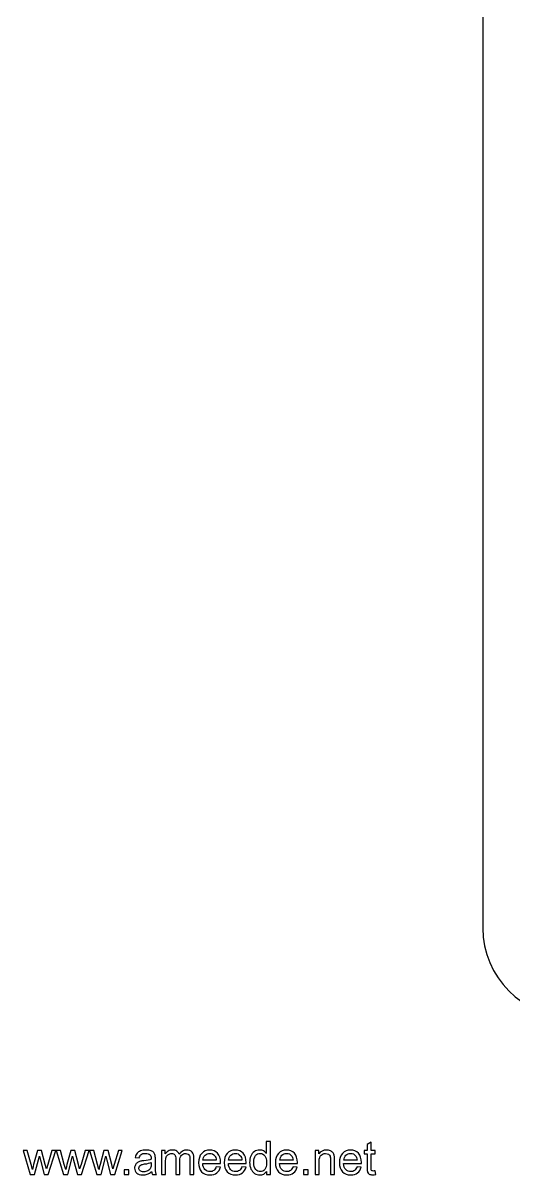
# Model space of a CAD drawing. Header units: millimetres. Extents: x -155 to 313, y -95 to 278.
# Drawn here: x 77.4 to 167.7, y -95.3 to 116.4 of the extents above; entities that cross this region are included whole.
import ezdxf

# ---------------------------------------------------------------- set-up
doc = ezdxf.new("R2010")
doc.units = ezdxf.units.MM
doc.header["$MEASUREMENT"] = 0
doc.layers.add('Layer 1', color=7, linetype='Continuous')

msp = doc.modelspace()

# ---------------------------------------------------------------- linework, layer by layer
at = {"layer": 'Layer 1'}
msp.add_open_spline([(167.0056, 202.0007), (167.0056, 202.0007), (167.0056, 240.8904), (167.0056, 240.8904), (167.0056, 240.8904), (167.0056, 247.1481), (172.1293, 252.2717), (178.3921, 252.2717), (178.3921, 252.2717), (178.3921, 252.2717), (180.3741, 252.2717), (180.3741, 252.2717), (180.3741, 252.2717), (180.9871, 260.2407), (189.0634, 266.5444), (198.9326, 266.5444), (198.9326, 266.5444), (208.8019, 266.5444), (216.8731, 260.2407), (217.4912, 252.2717), (217.4912, 252.2717), (217.4912, 252.2717), (219.4732, 252.2717), (219.4732, 252.2717), (219.4732, 252.2717), (225.736, 252.2717), (230.8597, 247.1481), (230.8597, 240.8904), (230.8597, 240.8904), (230.8597, 240.8904), (230.8597, 202.5065), (230.8597, 202.5065), (230.8597, 202.5065), (232.949, 202.1642), (235.0843, 201.5614), (237.2348, 200.6368), (237.2348, 200.6368), (245.8526, 196.9435), (251.9264, 190.9872), (255.2928, 183.9121), (255.2928, 183.9121), (255.2928, 183.9121), (285.8866, 183.9121), (285.8866, 183.9121), (285.8866, 183.9121), (293.4111, 183.9121), (299.5513, 177.7822), (299.5513, 170.2116), (299.5513, 170.2116), (307.1729, 168.0354), (312.7512, 160.986), (312.7512, 152.6237), (312.7512, 152.6237), (312.7512, 144.2613), (307.1729, 137.2118), (299.5513, 135.0357), (299.5513, 135.0357), (299.5513, 127.4958), (293.4111, 121.3556), (285.8866, 121.3556), (285.8866, 121.3556), (285.8866, 121.3556), (235.8965, 121.3556), (235.8965, 121.3556), (235.8965, 121.3556), (235.8965, 121.3556), (235.8965, -49.901), (235.8965, -49.901), (235.8965, -49.901), (235.8965, -58.912), (228.5201, -66.2834), (219.509, -66.2834), (219.509, -66.2834), (219.509, -66.2834), (218.0327, -66.2834), (218.0327, -66.2834), (218.0327, -66.2834), (218.0327, -66.2834), (218.0327, -71.0801), (218.0327, -71.0801), (218.0327, -71.0801), (205.2976, -71.0801), (192.5677, -71.0801), (179.8327, -71.0801), (179.8327, -71.0801), (179.8327, -71.0801), (179.8327, -66.2834), (179.8327, -66.2834), (179.8327, -66.2834), (179.8327, -66.2834), (178.3563, -66.2834), (178.3563, -66.2834), (178.3563, -66.2834), (169.3453, -66.2834), (161.9688, -58.912), (161.9688, -49.901), (161.9688, -49.901), (161.9688, -49.901), (161.9688, 121.3556), (161.9688, 121.3556), (161.9688, 121.3556), (145.3055, 121.3556), (128.6421, 121.3556), (111.9788, 121.3556), (111.9788, 121.3556), (104.4542, 121.3556), (98.3089, 127.4958), (98.3089, 135.0357), (98.3089, 135.0357), (90.6924, 137.2118), (85.1141, 144.2613), (85.1141, 152.6237), (85.1141, 152.6237), (85.1141, 160.986), (90.6924, 168.0354), (98.3089, 170.2116), (98.3089, 170.2116), (98.3089, 177.7822), (104.4542, 183.9121), (111.9788, 183.9121), (111.9788, 183.9121), (111.9788, 183.9121), (142.3477, 183.9121), (142.3477, 183.9121), (142.3477, 183.9121), (147.4714, 195.2015), (157.0699, 200.6828), (167.0056, 202.0007)], degree=3, knots=[0, 0, 0, 0, 0.03030303, 0.03030303, 0.03030303, 0.03030303, 0.06060606, 0.06060606, 0.06060606, 0.06060606, 0.09090909, 0.09090909, 0.09090909, 0.09090909, 0.12121212, 0.12121212, 0.12121212, 0.12121212, 0.15151515, 0.15151515, 0.15151515, 0.15151515, 0.18181818, 0.18181818, 0.18181818, 0.18181818, 0.21212121, 0.21212121, 0.21212121, 0.21212121, 0.24242424, 0.24242424, 0.24242424, 0.24242424, 0.27272727, 0.27272727, 0.27272727, 0.27272727, 0.3030303, 0.3030303, 0.3030303, 0.3030303, 0.33333333, 0.33333333, 0.33333333, 0.33333333, 0.36363636, 0.36363636, 0.36363636, 0.36363636, 0.39393939, 0.39393939, 0.39393939, 0.39393939, 0.42424242, 0.42424242, 0.42424242, 0.42424242, 0.45454545, 0.45454545, 0.45454545, 0.45454545, 0.48484848, 0.48484848, 0.48484848, 0.48484848, 0.51515152, 0.51515152, 0.51515152, 0.51515152, 0.54545455, 0.54545455, 0.54545455, 0.54545455, 0.57575758, 0.57575758, 0.57575758, 0.57575758, 0.60606061, 0.60606061, 0.60606061, 0.60606061, 0.63636364, 0.63636364, 0.63636364, 0.63636364, 0.66666667, 0.66666667, 0.66666667, 0.66666667, 0.6969697, 0.6969697, 0.6969697, 0.6969697, 0.72727273, 0.72727273, 0.72727273, 0.72727273, 0.75757576, 0.75757576, 0.75757576, 0.75757576, 0.78787879, 0.78787879, 0.78787879, 0.78787879, 0.81818182, 0.81818182, 0.81818182, 0.81818182, 0.84848485, 0.84848485, 0.84848485, 0.84848485, 0.87878788, 0.87878788, 0.87878788, 0.87878788, 0.90909091, 0.90909091, 0.90909091, 0.90909091, 0.93939394, 0.93939394, 0.93939394, 0.93939394, 1, 1, 1, 1], dxfattribs=at)
at = {"layer": 'Layer 1', "color": 250}
for points, knots in [([(78.7568, -95.1959), (78.7568, -95.1959), (77.429, -90.8017), (77.429, -90.8017), (77.429, -90.8017), (77.429, -90.8017), (78.2079, -90.8017), (78.2079, -90.8017), (78.2079, -90.8017), (78.2079, -90.8017), (78.9092, -93.3375), (78.9092, -93.3375), (78.9092, -93.3375), (78.9092, -93.3375), (79.1576, -94.2815), (79.1576, -94.2815), (79.1576, -94.2815), (79.1675, -94.2349), (79.2437, -93.933), (79.3848, -93.3756), (79.3848, -93.3756), (79.3848, -93.3756), (80.0805, -90.8017), (80.0805, -90.8017), (80.0805, -90.8017), (80.0805, -90.8017), (80.8439, -90.8017), (80.8439, -90.8017), (80.8439, -90.8017), (80.8439, -90.8017), (81.5057, -93.353), (81.5057, -93.353), (81.5057, -93.353), (81.5057, -93.353), (81.7216, -94.1898), (81.7216, -94.1898), (81.7216, -94.1898), (81.7216, -94.1898), (81.9742, -93.3417), (81.9742, -93.3417), (81.9742, -93.3417), (81.9742, -93.3417), (82.7334, -90.8017), (82.7334, -90.8017), (82.7334, -90.8017), (82.7334, -90.8017), (83.4573, -90.8017), (83.4573, -90.8017), (83.4573, -90.8017), (83.4573, -90.8017), (82.0786, -95.1959), (82.0786, -95.1959), (82.0786, -95.1959), (82.0786, -95.1959), (81.3081, -95.1959), (81.3081, -95.1959), (81.3081, -95.1959), (81.3081, -95.1959), (80.611, -92.567), (80.611, -92.567), (80.611, -92.567), (80.611, -92.567), (80.4346, -91.8149), (80.4346, -91.8149), (80.4346, -91.8149), (80.4346, -91.8149), (79.5456, -95.1959), (79.5456, -95.1959), (79.5456, -95.1959), (79.5456, -95.1959), (78.7568, -95.1959), (78.7568, -95.1959)], [0, 0, 0, 0, 0.05263158, 0.05263158, 0.05263158, 0.05263158, 0.10526316, 0.10526316, 0.10526316, 0.10526316, 0.15789474, 0.15789474, 0.15789474, 0.15789474, 0.21052632, 0.21052632, 0.21052632, 0.21052632, 0.26315789, 0.26315789, 0.26315789, 0.26315789, 0.31578947, 0.31578947, 0.31578947, 0.31578947, 0.36842105, 0.36842105, 0.36842105, 0.36842105, 0.42105263, 0.42105263, 0.42105263, 0.42105263, 0.47368421, 0.47368421, 0.47368421, 0.47368421, 0.52631579, 0.52631579, 0.52631579, 0.52631579, 0.57894737, 0.57894737, 0.57894737, 0.57894737, 0.63157895, 0.63157895, 0.63157895, 0.63157895, 0.68421053, 0.68421053, 0.68421053, 0.68421053, 0.73684211, 0.73684211, 0.73684211, 0.73684211, 0.78947368, 0.78947368, 0.78947368, 0.78947368, 0.84210526, 0.84210526, 0.84210526, 0.84210526, 0.89473684, 0.89473684, 0.89473684, 0.89473684, 1, 1, 1, 1]), ([(84.8712, -95.1959), (84.8712, -95.1959), (83.5434, -90.8017), (83.5434, -90.8017), (83.5434, -90.8017), (83.5434, -90.8017), (84.3223, -90.8017), (84.3223, -90.8017), (84.3223, -90.8017), (84.3223, -90.8017), (85.0236, -93.3375), (85.0236, -93.3375), (85.0236, -93.3375), (85.0236, -93.3375), (85.272, -94.2815), (85.272, -94.2815), (85.272, -94.2815), (85.2819, -94.2349), (85.3581, -93.933), (85.4992, -93.3756), (85.4992, -93.3756), (85.4992, -93.3756), (86.1949, -90.8017), (86.1949, -90.8017), (86.1949, -90.8017), (86.1949, -90.8017), (86.9583, -90.8017), (86.9583, -90.8017), (86.9583, -90.8017), (86.9583, -90.8017), (87.6201, -93.353), (87.6201, -93.353), (87.6201, -93.353), (87.6201, -93.353), (87.836, -94.1898), (87.836, -94.1898), (87.836, -94.1898), (87.836, -94.1898), (88.0886, -93.3417), (88.0886, -93.3417), (88.0886, -93.3417), (88.0886, -93.3417), (88.8478, -90.8017), (88.8478, -90.8017), (88.8478, -90.8017), (88.8478, -90.8017), (89.5717, -90.8017), (89.5717, -90.8017), (89.5717, -90.8017), (89.5717, -90.8017), (88.193, -95.1959), (88.193, -95.1959), (88.193, -95.1959), (88.193, -95.1959), (87.4225, -95.1959), (87.4225, -95.1959), (87.4225, -95.1959), (87.4225, -95.1959), (86.7254, -92.567), (86.7254, -92.567), (86.7254, -92.567), (86.7254, -92.567), (86.549, -91.8149), (86.549, -91.8149), (86.549, -91.8149), (86.549, -91.8149), (85.66, -95.1959), (85.66, -95.1959), (85.66, -95.1959), (85.66, -95.1959), (84.8712, -95.1959), (84.8712, -95.1959)], [0, 0, 0, 0, 0.05263158, 0.05263158, 0.05263158, 0.05263158, 0.10526316, 0.10526316, 0.10526316, 0.10526316, 0.15789474, 0.15789474, 0.15789474, 0.15789474, 0.21052632, 0.21052632, 0.21052632, 0.21052632, 0.26315789, 0.26315789, 0.26315789, 0.26315789, 0.31578947, 0.31578947, 0.31578947, 0.31578947, 0.36842105, 0.36842105, 0.36842105, 0.36842105, 0.42105263, 0.42105263, 0.42105263, 0.42105263, 0.47368421, 0.47368421, 0.47368421, 0.47368421, 0.52631579, 0.52631579, 0.52631579, 0.52631579, 0.57894737, 0.57894737, 0.57894737, 0.57894737, 0.63157895, 0.63157895, 0.63157895, 0.63157895, 0.68421053, 0.68421053, 0.68421053, 0.68421053, 0.73684211, 0.73684211, 0.73684211, 0.73684211, 0.78947368, 0.78947368, 0.78947368, 0.78947368, 0.84210526, 0.84210526, 0.84210526, 0.84210526, 0.89473684, 0.89473684, 0.89473684, 0.89473684, 1, 1, 1, 1]), ([(90.9856, -95.1959), (90.9856, -95.1959), (89.6578, -90.8017), (89.6578, -90.8017), (89.6578, -90.8017), (89.6578, -90.8017), (90.4367, -90.8017), (90.4367, -90.8017), (90.4367, -90.8017), (90.4367, -90.8017), (91.138, -93.3375), (91.138, -93.3375), (91.138, -93.3375), (91.138, -93.3375), (91.3864, -94.2815), (91.3864, -94.2815), (91.3864, -94.2815), (91.3963, -94.2349), (91.4725, -93.933), (91.6136, -93.3756), (91.6136, -93.3756), (91.6136, -93.3756), (92.3093, -90.8017), (92.3093, -90.8017), (92.3093, -90.8017), (92.3093, -90.8017), (93.0727, -90.8017), (93.0727, -90.8017), (93.0727, -90.8017), (93.0727, -90.8017), (93.7345, -93.353), (93.7345, -93.353), (93.7345, -93.353), (93.7345, -93.353), (93.9504, -94.1898), (93.9504, -94.1898), (93.9504, -94.1898), (93.9504, -94.1898), (94.203, -93.3417), (94.203, -93.3417), (94.203, -93.3417), (94.203, -93.3417), (94.9622, -90.8017), (94.9622, -90.8017), (94.9622, -90.8017), (94.9622, -90.8017), (95.6861, -90.8017), (95.6861, -90.8017), (95.6861, -90.8017), (95.6861, -90.8017), (94.3074, -95.1959), (94.3074, -95.1959), (94.3074, -95.1959), (94.3074, -95.1959), (93.5369, -95.1959), (93.5369, -95.1959), (93.5369, -95.1959), (93.5369, -95.1959), (92.8398, -92.567), (92.8398, -92.567), (92.8398, -92.567), (92.8398, -92.567), (92.6634, -91.8149), (92.6634, -91.8149), (92.6634, -91.8149), (92.6634, -91.8149), (91.7744, -95.1959), (91.7744, -95.1959), (91.7744, -95.1959), (91.7744, -95.1959), (90.9856, -95.1959), (90.9856, -95.1959)], [0, 0, 0, 0, 0.05263158, 0.05263158, 0.05263158, 0.05263158, 0.10526316, 0.10526316, 0.10526316, 0.10526316, 0.15789474, 0.15789474, 0.15789474, 0.15789474, 0.21052632, 0.21052632, 0.21052632, 0.21052632, 0.26315789, 0.26315789, 0.26315789, 0.26315789, 0.31578947, 0.31578947, 0.31578947, 0.31578947, 0.36842105, 0.36842105, 0.36842105, 0.36842105, 0.42105263, 0.42105263, 0.42105263, 0.42105263, 0.47368421, 0.47368421, 0.47368421, 0.47368421, 0.52631579, 0.52631579, 0.52631579, 0.52631579, 0.57894737, 0.57894737, 0.57894737, 0.57894737, 0.63157895, 0.63157895, 0.63157895, 0.63157895, 0.68421053, 0.68421053, 0.68421053, 0.68421053, 0.73684211, 0.73684211, 0.73684211, 0.73684211, 0.78947368, 0.78947368, 0.78947368, 0.78947368, 0.84210526, 0.84210526, 0.84210526, 0.84210526, 0.89473684, 0.89473684, 0.89473684, 0.89473684, 1, 1, 1, 1]), ([(101.0652, -94.6456), (100.7886, -94.8812), (100.5219, -95.0463), (100.2665, -95.1437), (100.2665, -95.1437), (100.0111, -95.2411), (99.7374, -95.289), (99.4438, -95.289), (99.4438, -95.289), (98.9612, -95.289), (98.5901, -95.1719), (98.3305, -94.9363), (98.3305, -94.9363), (98.0708, -94.702), (97.941, -94.4014), (97.941, -94.036), (97.941, -94.036), (97.941, -93.8215), (97.9904, -93.6253), (98.0878, -93.4475), (98.0878, -93.4475), (98.1865, -93.2697), (98.3149, -93.1286), (98.473, -93.0214), (98.473, -93.0214), (98.6324, -92.9141), (98.8102, -92.8323), (99.0092, -92.7772), (99.0092, -92.7772), (99.156, -92.7391), (99.3775, -92.7025), (99.6724, -92.6658), (99.6724, -92.6658), (100.2736, -92.5952), (100.7181, -92.5091), (101.0017, -92.4104), (101.0017, -92.4104), (101.0045, -92.3088), (101.0059, -92.2438), (101.0059, -92.217), (101.0059, -92.217), (101.0059, -91.9151), (100.9354, -91.702), (100.7943, -91.5778), (100.7943, -91.5778), (100.6038, -91.4099), (100.3201, -91.3266), (99.9448, -91.3266), (99.9448, -91.3266), (99.5934, -91.3266), (99.3338, -91.3887), (99.1673, -91.5115), (99.1673, -91.5115), (98.9993, -91.6342), (98.8766, -91.8516), (98.7961, -92.1648), (98.7961, -92.1648), (98.7961, -92.1648), (98.068, -92.0632), (98.068, -92.0632), (98.068, -92.0632), (98.1343, -91.7514), (98.243, -91.4988), (98.3954, -91.3069), (98.3954, -91.3069), (98.5478, -91.115), (98.7679, -90.9682), (99.0558, -90.8638), (99.0558, -90.8638), (99.3422, -90.7608), (99.6767, -90.7085), (100.0549, -90.7085), (100.0549, -90.7085), (100.4302, -90.7085), (100.7364, -90.7523), (100.9721, -90.8412), (100.9721, -90.8412), (101.2063, -90.9301), (101.3799, -91.0402), (101.49, -91.1742), (101.49, -91.1742), (101.6, -91.3083), (101.6776, -91.4776), (101.7228, -91.6822), (101.7228, -91.6822), (101.7468, -91.8092), (101.7595, -92.0378), (101.7595, -92.3666), (101.7595, -92.3666), (101.7595, -92.3666), (101.7595, -93.3544), (101.7595, -93.3544), (101.7595, -93.3544), (101.7595, -94.0444), (101.775, -94.4805), (101.806, -94.6653), (101.806, -94.6653), (101.8357, -94.8502), (101.8978, -95.0266), (101.9881, -95.1959), (101.9881, -95.1959), (101.9881, -95.1959), (101.2091, -95.1959), (101.2091, -95.1959), (101.2091, -95.1959), (101.1344, -95.0393), (101.0864, -94.8558), (101.0652, -94.6456)], [0, 0, 0, 0, 0.03571429, 0.03571429, 0.03571429, 0.03571429, 0.07142857, 0.07142857, 0.07142857, 0.07142857, 0.10714286, 0.10714286, 0.10714286, 0.10714286, 0.14285714, 0.14285714, 0.14285714, 0.14285714, 0.17857143, 0.17857143, 0.17857143, 0.17857143, 0.21428571, 0.21428571, 0.21428571, 0.21428571, 0.25, 0.25, 0.25, 0.25, 0.28571429, 0.28571429, 0.28571429, 0.28571429, 0.32142857, 0.32142857, 0.32142857, 0.32142857, 0.35714286, 0.35714286, 0.35714286, 0.35714286, 0.39285714, 0.39285714, 0.39285714, 0.39285714, 0.42857143, 0.42857143, 0.42857143, 0.42857143, 0.46428571, 0.46428571, 0.46428571, 0.46428571, 0.5, 0.5, 0.5, 0.5, 0.53571429, 0.53571429, 0.53571429, 0.53571429, 0.57142857, 0.57142857, 0.57142857, 0.57142857, 0.60714286, 0.60714286, 0.60714286, 0.60714286, 0.64285714, 0.64285714, 0.64285714, 0.64285714, 0.67857143, 0.67857143, 0.67857143, 0.67857143, 0.71428571, 0.71428571, 0.71428571, 0.71428571, 0.75, 0.75, 0.75, 0.75, 0.78571429, 0.78571429, 0.78571429, 0.78571429, 0.82142857, 0.82142857, 0.82142857, 0.82142857, 0.85714286, 0.85714286, 0.85714286, 0.85714286, 0.89285714, 0.89285714, 0.89285714, 0.89285714, 0.92857143, 0.92857143, 0.92857143, 0.92857143, 1, 1, 1, 1]), ([(102.9039, -95.1959), (102.9039, -95.1959), (102.9039, -90.8017), (102.9039, -90.8017), (102.9039, -90.8017), (102.9039, -90.8017), (103.5728, -90.8017), (103.5728, -90.8017), (103.5728, -90.8017), (103.5728, -90.8017), (103.5728, -91.4226), (103.5728, -91.4226), (103.5728, -91.4226), (103.7096, -91.2081), (103.8931, -91.0345), (104.1217, -90.9047), (104.1217, -90.9047), (104.3503, -90.7735), (104.6099, -90.7085), (104.902, -90.7085), (104.902, -90.7085), (105.2266, -90.7085), (105.4933, -90.7763), (105.7007, -90.9103), (105.7007, -90.9103), (105.9082, -91.0458), (106.0549, -91.2335), (106.1396, -91.4762), (106.1396, -91.4762), (106.4895, -90.964), (106.9425, -90.7085), (107.5013, -90.7085), (107.5013, -90.7085), (107.9388, -90.7085), (108.276, -90.8285), (108.5103, -91.0698), (108.5103, -91.0698), (108.7459, -91.3111), (108.8645, -91.6822), (108.8645, -92.1832), (108.8645, -92.1832), (108.8645, -92.1832), (108.8645, -95.1959), (108.8645, -95.1959), (108.8645, -95.1959), (108.8645, -95.1959), (108.1194, -95.1959), (108.1194, -95.1959), (108.1194, -95.1959), (108.1194, -95.1959), (108.1194, -92.4301), (108.1194, -92.4301), (108.1194, -92.4301), (108.1194, -92.1338), (108.094, -91.9193), (108.046, -91.7881), (108.046, -91.7881), (107.998, -91.6568), (107.9105, -91.5524), (107.7821, -91.472), (107.7821, -91.472), (107.6551, -91.3915), (107.5056, -91.352), (107.3348, -91.352), (107.3348, -91.352), (107.0244, -91.352), (106.7675, -91.455), (106.5629, -91.6596), (106.5629, -91.6596), (106.3583, -91.8657), (106.2567, -92.1945), (106.2567, -92.646), (106.2567, -92.646), (106.2567, -92.646), (106.2567, -95.1959), (106.2567, -95.1959), (106.2567, -95.1959), (106.2567, -95.1959), (105.5116, -95.1959), (105.5116, -95.1959), (105.5116, -95.1959), (105.5116, -95.1959), (105.5116, -92.344), (105.5116, -92.344), (105.5116, -92.344), (105.5116, -92.0138), (105.451, -91.7655), (105.3296, -91.6004), (105.3296, -91.6004), (105.2083, -91.4353), (105.0093, -91.352), (104.7341, -91.352), (104.7341, -91.352), (104.5253, -91.352), (104.332, -91.4071), (104.1542, -91.5171), (104.1542, -91.5171), (103.9764, -91.6272), (103.8479, -91.7881), (103.7675, -92.0011), (103.7675, -92.0011), (103.6885, -92.2128), (103.649, -92.519), (103.649, -92.9184), (103.649, -92.9184), (103.649, -92.9184), (103.649, -95.1959), (103.649, -95.1959), (103.649, -95.1959), (103.649, -95.1959), (102.9039, -95.1959), (102.9039, -95.1959)], [0, 0, 0, 0, 0.03448276, 0.03448276, 0.03448276, 0.03448276, 0.06896552, 0.06896552, 0.06896552, 0.06896552, 0.10344828, 0.10344828, 0.10344828, 0.10344828, 0.13793103, 0.13793103, 0.13793103, 0.13793103, 0.17241379, 0.17241379, 0.17241379, 0.17241379, 0.20689655, 0.20689655, 0.20689655, 0.20689655, 0.24137931, 0.24137931, 0.24137931, 0.24137931, 0.27586207, 0.27586207, 0.27586207, 0.27586207, 0.31034483, 0.31034483, 0.31034483, 0.31034483, 0.34482759, 0.34482759, 0.34482759, 0.34482759, 0.37931034, 0.37931034, 0.37931034, 0.37931034, 0.4137931, 0.4137931, 0.4137931, 0.4137931, 0.44827586, 0.44827586, 0.44827586, 0.44827586, 0.48275862, 0.48275862, 0.48275862, 0.48275862, 0.51724138, 0.51724138, 0.51724138, 0.51724138, 0.55172414, 0.55172414, 0.55172414, 0.55172414, 0.5862069, 0.5862069, 0.5862069, 0.5862069, 0.62068966, 0.62068966, 0.62068966, 0.62068966, 0.65517241, 0.65517241, 0.65517241, 0.65517241, 0.68965517, 0.68965517, 0.68965517, 0.68965517, 0.72413793, 0.72413793, 0.72413793, 0.72413793, 0.75862069, 0.75862069, 0.75862069, 0.75862069, 0.79310345, 0.79310345, 0.79310345, 0.79310345, 0.82758621, 0.82758621, 0.82758621, 0.82758621, 0.86206897, 0.86206897, 0.86206897, 0.86206897, 0.89655172, 0.89655172, 0.89655172, 0.89655172, 0.93103448, 0.93103448, 0.93103448, 0.93103448, 1, 1, 1, 1]), ([(112.9539, -93.7735), (112.9539, -93.7735), (113.7244, -93.8751), (113.7244, -93.8751), (113.7244, -93.8751), (113.6044, -94.3224), (113.3801, -94.671), (113.0527, -94.9179), (113.0527, -94.9179), (112.7253, -95.1649), (112.3076, -95.289), (111.7982, -95.289), (111.7982, -95.289), (111.1576, -95.289), (110.6496, -95.0915), (110.2742, -94.6964), (110.2742, -94.6964), (109.8988, -94.3027), (109.7112, -93.7481), (109.7112, -93.0355), (109.7112, -93.0355), (109.7112, -92.2989), (109.9003, -91.726), (110.2798, -91.3196), (110.2798, -91.3196), (110.6594, -90.9117), (111.1519, -90.7085), (111.7573, -90.7085), (111.7573, -90.7085), (112.3429, -90.7085), (112.8213, -90.9075), (113.1924, -91.3069), (113.1924, -91.3069), (113.5635, -91.7062), (113.7498, -92.2678), (113.7498, -92.9917), (113.7498, -92.9917), (113.7498, -93.0355), (113.7484, -93.1018), (113.7456, -93.1893), (113.7456, -93.1893), (113.7456, -93.1893), (110.4732, -93.1893), (110.4732, -93.1893), (110.4732, -93.1893), (110.5014, -93.6705), (110.6369, -94.0402), (110.8824, -94.2956), (110.8824, -94.2956), (111.1265, -94.551), (111.4327, -94.6794), (111.7982, -94.6794), (111.7982, -94.6794), (112.0706, -94.6794), (112.3034, -94.6075), (112.4953, -94.4635), (112.4953, -94.4635), (112.6886, -94.3196), (112.841, -94.0896), (112.9539, -93.7735)], [0, 0, 0, 0, 0.0625, 0.0625, 0.0625, 0.0625, 0.125, 0.125, 0.125, 0.125, 0.1875, 0.1875, 0.1875, 0.1875, 0.25, 0.25, 0.25, 0.25, 0.3125, 0.3125, 0.3125, 0.3125, 0.375, 0.375, 0.375, 0.375, 0.4375, 0.4375, 0.4375, 0.4375, 0.5, 0.5, 0.5, 0.5, 0.5625, 0.5625, 0.5625, 0.5625, 0.625, 0.625, 0.625, 0.625, 0.6875, 0.6875, 0.6875, 0.6875, 0.75, 0.75, 0.75, 0.75, 0.8125, 0.8125, 0.8125, 0.8125, 0.875, 0.875, 0.875, 0.875, 1, 1, 1, 1]), ([(117.6628, -93.7735), (117.6628, -93.7735), (118.4333, -93.8751), (118.4333, -93.8751), (118.4333, -93.8751), (118.3133, -94.3224), (118.089, -94.671), (117.7616, -94.9179), (117.7616, -94.9179), (117.4342, -95.1649), (117.0165, -95.289), (116.5071, -95.289), (116.5071, -95.289), (115.8665, -95.289), (115.3585, -95.0915), (114.9831, -94.6964), (114.9831, -94.6964), (114.6077, -94.3027), (114.4201, -93.7481), (114.4201, -93.0355), (114.4201, -93.0355), (114.4201, -92.2989), (114.6092, -91.726), (114.9887, -91.3196), (114.9887, -91.3196), (115.3683, -90.9117), (115.8608, -90.7085), (116.4662, -90.7085), (116.4662, -90.7085), (117.0518, -90.7085), (117.5302, -90.9075), (117.9013, -91.3069), (117.9013, -91.3069), (118.2724, -91.7062), (118.4587, -92.2678), (118.4587, -92.9917), (118.4587, -92.9917), (118.4587, -93.0355), (118.4573, -93.1018), (118.4545, -93.1893), (118.4545, -93.1893), (118.4545, -93.1893), (115.1821, -93.1893), (115.1821, -93.1893), (115.1821, -93.1893), (115.2103, -93.6705), (115.3458, -94.0402), (115.5913, -94.2956), (115.5913, -94.2956), (115.8354, -94.551), (116.1416, -94.6794), (116.5071, -94.6794), (116.5071, -94.6794), (116.7795, -94.6794), (117.0123, -94.6075), (117.2042, -94.4635), (117.2042, -94.4635), (117.3975, -94.3196), (117.5499, -94.0896), (117.6628, -93.7735)], [0, 0, 0, 0, 0.0625, 0.0625, 0.0625, 0.0625, 0.125, 0.125, 0.125, 0.125, 0.1875, 0.1875, 0.1875, 0.1875, 0.25, 0.25, 0.25, 0.25, 0.3125, 0.3125, 0.3125, 0.3125, 0.375, 0.375, 0.375, 0.375, 0.4375, 0.4375, 0.4375, 0.4375, 0.5, 0.5, 0.5, 0.5, 0.5625, 0.5625, 0.5625, 0.5625, 0.625, 0.625, 0.625, 0.625, 0.6875, 0.6875, 0.6875, 0.6875, 0.75, 0.75, 0.75, 0.75, 0.8125, 0.8125, 0.8125, 0.8125, 0.875, 0.875, 0.875, 0.875, 1, 1, 1, 1]), ([(122.2108, -95.1959), (122.2108, -95.1959), (122.2108, -94.6385), (122.2108, -94.6385), (122.2108, -94.6385), (121.9329, -95.0717), (121.5236, -95.289), (120.9832, -95.289), (120.9832, -95.289), (120.6332, -95.289), (120.3115, -95.1931), (120.0194, -94.9998), (120.0194, -94.9998), (119.7259, -94.8078), (119.4987, -94.5383), (119.3364, -94.194), (119.3364, -94.194), (119.1755, -93.8483), (119.0951, -93.4518), (119.0951, -93.003), (119.0951, -93.003), (119.0951, -92.5656), (119.1685, -92.1691), (119.3138, -91.812), (119.3138, -91.812), (119.4606, -91.4564), (119.6793, -91.1827), (119.9714, -90.9936), (119.9714, -90.9936), (120.2621, -90.8031), (120.5895, -90.7085), (120.9493, -90.7085), (120.9493, -90.7085), (121.2146, -90.7085), (121.4503, -90.765), (121.6563, -90.8765), (121.6563, -90.8765), (121.8623, -90.988), (122.0302, -91.1347), (122.16, -91.3139), (122.16, -91.3139), (122.16, -91.3139), (122.16, -89.1337), (122.16, -89.1337), (122.16, -89.1337), (122.16, -89.1337), (122.9051, -89.1337), (122.9051, -89.1337), (122.9051, -89.1337), (122.9051, -89.1337), (122.9051, -95.1959), (122.9051, -95.1959), (122.9051, -95.1959), (122.9051, -95.1959), (122.2108, -95.1959), (122.2108, -95.1959)], [0, 0, 0, 0, 0.06666667, 0.06666667, 0.06666667, 0.06666667, 0.13333333, 0.13333333, 0.13333333, 0.13333333, 0.2, 0.2, 0.2, 0.2, 0.26666667, 0.26666667, 0.26666667, 0.26666667, 0.33333333, 0.33333333, 0.33333333, 0.33333333, 0.4, 0.4, 0.4, 0.4, 0.46666667, 0.46666667, 0.46666667, 0.46666667, 0.53333333, 0.53333333, 0.53333333, 0.53333333, 0.6, 0.6, 0.6, 0.6, 0.66666667, 0.66666667, 0.66666667, 0.66666667, 0.73333333, 0.73333333, 0.73333333, 0.73333333, 0.8, 0.8, 0.8, 0.8, 0.86666667, 0.86666667, 0.86666667, 0.86666667, 1, 1, 1, 1]), ([(127.0806, -93.7735), (127.0806, -93.7735), (127.8511, -93.8751), (127.8511, -93.8751), (127.8511, -93.8751), (127.7311, -94.3224), (127.5068, -94.671), (127.1794, -94.9179), (127.1794, -94.9179), (126.852, -95.1649), (126.4343, -95.289), (125.9249, -95.289), (125.9249, -95.289), (125.2843, -95.289), (124.7763, -95.0915), (124.4009, -94.6964), (124.4009, -94.6964), (124.0255, -94.3027), (123.8379, -93.7481), (123.8379, -93.0355), (123.8379, -93.0355), (123.8379, -92.2989), (124.027, -91.726), (124.4065, -91.3196), (124.4065, -91.3196), (124.7861, -90.9117), (125.2786, -90.7085), (125.884, -90.7085), (125.884, -90.7085), (126.4696, -90.7085), (126.948, -90.9075), (127.3191, -91.3069), (127.3191, -91.3069), (127.6902, -91.7062), (127.8765, -92.2678), (127.8765, -92.9917), (127.8765, -92.9917), (127.8765, -93.0355), (127.8751, -93.1018), (127.8723, -93.1893), (127.8723, -93.1893), (127.8723, -93.1893), (124.5999, -93.1893), (124.5999, -93.1893), (124.5999, -93.1893), (124.6281, -93.6705), (124.7636, -94.0402), (125.0091, -94.2956), (125.0091, -94.2956), (125.2532, -94.551), (125.5594, -94.6794), (125.9249, -94.6794), (125.9249, -94.6794), (126.1973, -94.6794), (126.4301, -94.6075), (126.622, -94.4635), (126.622, -94.4635), (126.8153, -94.3196), (126.9677, -94.0896), (127.0806, -93.7735)], [0, 0, 0, 0, 0.0625, 0.0625, 0.0625, 0.0625, 0.125, 0.125, 0.125, 0.125, 0.1875, 0.1875, 0.1875, 0.1875, 0.25, 0.25, 0.25, 0.25, 0.3125, 0.3125, 0.3125, 0.3125, 0.375, 0.375, 0.375, 0.375, 0.4375, 0.4375, 0.4375, 0.4375, 0.5, 0.5, 0.5, 0.5, 0.5625, 0.5625, 0.5625, 0.5625, 0.625, 0.625, 0.625, 0.625, 0.6875, 0.6875, 0.6875, 0.6875, 0.75, 0.75, 0.75, 0.75, 0.8125, 0.8125, 0.8125, 0.8125, 0.875, 0.875, 0.875, 0.875, 1, 1, 1, 1]), ([(131.1446, -95.1959), (131.1446, -95.1959), (131.1446, -90.8017), (131.1446, -90.8017), (131.1446, -90.8017), (131.1446, -90.8017), (131.8135, -90.8017), (131.8135, -90.8017), (131.8135, -90.8017), (131.8135, -90.8017), (131.8135, -91.4254), (131.8135, -91.4254), (131.8135, -91.4254), (132.1352, -90.947), (132.6009, -90.7085), (133.2091, -90.7085), (133.2091, -90.7085), (133.4744, -90.7085), (133.7171, -90.7565), (133.9386, -90.8511), (133.9386, -90.8511), (134.1602, -90.9456), (134.3267, -91.0712), (134.4367, -91.225), (134.4367, -91.225), (134.5468, -91.3788), (134.6244, -91.5623), (134.6682, -91.7739), (134.6682, -91.7739), (134.695, -91.9122), (134.7091, -92.1535), (134.7091, -92.4978), (134.7091, -92.4978), (134.7091, -92.4978), (134.7091, -95.1959), (134.7091, -95.1959), (134.7091, -95.1959), (134.7091, -95.1959), (133.964, -95.1959), (133.964, -95.1959), (133.964, -95.1959), (133.964, -95.1959), (133.964, -92.5261), (133.964, -92.5261), (133.964, -92.5261), (133.964, -92.2227), (133.9358, -91.9955), (133.8779, -91.8459), (133.8779, -91.8459), (133.8201, -91.6963), (133.7171, -91.5764), (133.5703, -91.4861), (133.5703, -91.4861), (133.4236, -91.3972), (133.25, -91.352), (133.0524, -91.352), (133.0524, -91.352), (132.7363, -91.352), (132.464, -91.4522), (132.234, -91.654), (132.234, -91.654), (132.004, -91.8544), (131.8897, -92.2368), (131.8897, -92.7984), (131.8897, -92.7984), (131.8897, -92.7984), (131.8897, -95.1959), (131.8897, -95.1959), (131.8897, -95.1959), (131.8897, -95.1959), (131.1446, -95.1959), (131.1446, -95.1959)], [0, 0, 0, 0, 0.05263158, 0.05263158, 0.05263158, 0.05263158, 0.10526316, 0.10526316, 0.10526316, 0.10526316, 0.15789474, 0.15789474, 0.15789474, 0.15789474, 0.21052632, 0.21052632, 0.21052632, 0.21052632, 0.26315789, 0.26315789, 0.26315789, 0.26315789, 0.31578947, 0.31578947, 0.31578947, 0.31578947, 0.36842105, 0.36842105, 0.36842105, 0.36842105, 0.42105263, 0.42105263, 0.42105263, 0.42105263, 0.47368421, 0.47368421, 0.47368421, 0.47368421, 0.52631579, 0.52631579, 0.52631579, 0.52631579, 0.57894737, 0.57894737, 0.57894737, 0.57894737, 0.63157895, 0.63157895, 0.63157895, 0.63157895, 0.68421053, 0.68421053, 0.68421053, 0.68421053, 0.73684211, 0.73684211, 0.73684211, 0.73684211, 0.78947368, 0.78947368, 0.78947368, 0.78947368, 0.84210526, 0.84210526, 0.84210526, 0.84210526, 0.89473684, 0.89473684, 0.89473684, 0.89473684, 1, 1, 1, 1]), ([(138.8507, -93.7735), (138.8507, -93.7735), (139.6212, -93.8751), (139.6212, -93.8751), (139.6212, -93.8751), (139.5012, -94.3224), (139.2769, -94.671), (138.9495, -94.9179), (138.9495, -94.9179), (138.6221, -95.1649), (138.2044, -95.289), (137.695, -95.289), (137.695, -95.289), (137.0544, -95.289), (136.5464, -95.0915), (136.171, -94.6964), (136.171, -94.6964), (135.7956, -94.3027), (135.608, -93.7481), (135.608, -93.0355), (135.608, -93.0355), (135.608, -92.2989), (135.7971, -91.726), (136.1766, -91.3196), (136.1766, -91.3196), (136.5562, -90.9117), (137.0487, -90.7085), (137.6541, -90.7085), (137.6541, -90.7085), (138.2397, -90.7085), (138.7181, -90.9075), (139.0892, -91.3069), (139.0892, -91.3069), (139.4603, -91.7062), (139.6466, -92.2678), (139.6466, -92.9917), (139.6466, -92.9917), (139.6466, -93.0355), (139.6452, -93.1018), (139.6424, -93.1893), (139.6424, -93.1893), (139.6424, -93.1893), (136.37, -93.1893), (136.37, -93.1893), (136.37, -93.1893), (136.3982, -93.6705), (136.5337, -94.0402), (136.7792, -94.2956), (136.7792, -94.2956), (137.0233, -94.551), (137.3295, -94.6794), (137.695, -94.6794), (137.695, -94.6794), (137.9674, -94.6794), (138.2002, -94.6075), (138.3921, -94.4635), (138.3921, -94.4635), (138.5854, -94.3196), (138.7378, -94.0896), (138.8507, -93.7735)], [0, 0, 0, 0, 0.0625, 0.0625, 0.0625, 0.0625, 0.125, 0.125, 0.125, 0.125, 0.1875, 0.1875, 0.1875, 0.1875, 0.25, 0.25, 0.25, 0.25, 0.3125, 0.3125, 0.3125, 0.3125, 0.375, 0.375, 0.375, 0.375, 0.4375, 0.4375, 0.4375, 0.4375, 0.5, 0.5, 0.5, 0.5, 0.5625, 0.5625, 0.5625, 0.5625, 0.625, 0.625, 0.625, 0.625, 0.6875, 0.6875, 0.6875, 0.6875, 0.75, 0.75, 0.75, 0.75, 0.8125, 0.8125, 0.8125, 0.8125, 0.875, 0.875, 0.875, 0.875, 1, 1, 1, 1]), ([(142.1795, -94.5313), (142.1795, -94.5313), (142.2811, -95.1888), (142.2811, -95.1888), (142.2811, -95.1888), (142.0723, -95.2326), (141.8846, -95.2552), (141.7209, -95.2552), (141.7209, -95.2552), (141.4514, -95.2552), (141.2426, -95.2128), (141.093, -95.1268), (141.093, -95.1268), (140.9448, -95.0407), (140.8404, -94.9292), (140.7797, -94.7895), (140.7797, -94.7895), (140.719, -94.6498), (140.6894, -94.3563), (140.6894, -93.909), (140.6894, -93.909), (140.6894, -93.909), (140.6894, -91.3774), (140.6894, -91.3774), (140.6894, -91.3774), (140.6894, -91.3774), (140.1391, -91.3774), (140.1391, -91.3774), (140.1391, -91.3774), (140.1391, -91.3774), (140.1391, -90.8017), (140.1391, -90.8017), (140.1391, -90.8017), (140.1391, -90.8017), (140.6894, -90.8017), (140.6894, -90.8017), (140.6894, -90.8017), (140.6894, -90.8017), (140.6894, -89.7151), (140.6894, -89.7151), (140.6894, -89.7151), (140.6894, -89.7151), (141.4345, -89.2678), (141.4345, -89.2678), (141.4345, -89.2678), (141.4345, -89.2678), (141.4345, -90.8017), (141.4345, -90.8017), (141.4345, -90.8017), (141.4345, -90.8017), (142.1795, -90.8017), (142.1795, -90.8017), (142.1795, -90.8017), (142.1795, -90.8017), (142.1795, -91.3774), (142.1795, -91.3774), (142.1795, -91.3774), (142.1795, -91.3774), (141.4345, -91.3774), (141.4345, -91.3774), (141.4345, -91.3774), (141.4345, -91.3774), (141.4345, -93.9513), (141.4345, -93.9513), (141.4345, -93.9513), (141.4345, -94.1644), (141.4472, -94.3013), (141.474, -94.3619), (141.474, -94.3619), (141.4994, -94.4226), (141.5417, -94.4706), (141.601, -94.5073), (141.601, -94.5073), (141.6603, -94.5426), (141.7449, -94.5609), (141.855, -94.5609), (141.855, -94.5609), (141.9368, -94.5609), (142.0455, -94.551), (142.1795, -94.5313)], [0, 0, 0, 0, 0.04761905, 0.04761905, 0.04761905, 0.04761905, 0.0952381, 0.0952381, 0.0952381, 0.0952381, 0.14285714, 0.14285714, 0.14285714, 0.14285714, 0.19047619, 0.19047619, 0.19047619, 0.19047619, 0.23809524, 0.23809524, 0.23809524, 0.23809524, 0.28571429, 0.28571429, 0.28571429, 0.28571429, 0.33333333, 0.33333333, 0.33333333, 0.33333333, 0.38095238, 0.38095238, 0.38095238, 0.38095238, 0.42857143, 0.42857143, 0.42857143, 0.42857143, 0.47619048, 0.47619048, 0.47619048, 0.47619048, 0.52380952, 0.52380952, 0.52380952, 0.52380952, 0.57142857, 0.57142857, 0.57142857, 0.57142857, 0.61904762, 0.61904762, 0.61904762, 0.61904762, 0.66666667, 0.66666667, 0.66666667, 0.66666667, 0.71428571, 0.71428571, 0.71428571, 0.71428571, 0.76190476, 0.76190476, 0.76190476, 0.76190476, 0.80952381, 0.80952381, 0.80952381, 0.80952381, 0.85714286, 0.85714286, 0.85714286, 0.85714286, 0.9047619, 0.9047619, 0.9047619, 0.9047619, 1, 1, 1, 1]), ([(101.0059, -92.9946), (100.735, -93.1046), (100.3286, -93.1978), (99.7867, -93.274), (99.7867, -93.274), (99.4791, -93.3177), (99.2618, -93.3671), (99.1348, -93.4221), (99.1348, -93.4221), (99.0078, -93.4772), (98.9104, -93.5576), (98.8413, -93.662), (98.8413, -93.662), (98.7721, -93.7678), (98.7369, -93.885), (98.7369, -94.0148), (98.7369, -94.0148), (98.7369, -94.2109), (98.8117, -94.376), (98.9626, -94.5073), (98.9626, -94.5073), (99.1136, -94.6385), (99.3338, -94.7048), (99.6231, -94.7048), (99.6231, -94.7048), (99.9095, -94.7048), (100.1649, -94.6427), (100.3893, -94.5172), (100.3893, -94.5172), (100.6122, -94.393), (100.7773, -94.2222), (100.8818, -94.0063), (100.8818, -94.0063), (100.9622, -93.8384), (101.0017, -93.5915), (101.0017, -93.2655), (101.0017, -93.2655), (101.0017, -93.2655), (101.0059, -92.9946), (101.0059, -92.9946)], [0, 0, 0, 0, 0.09090909, 0.09090909, 0.09090909, 0.09090909, 0.18181818, 0.18181818, 0.18181818, 0.18181818, 0.27272727, 0.27272727, 0.27272727, 0.27272727, 0.36363636, 0.36363636, 0.36363636, 0.36363636, 0.45454545, 0.45454545, 0.45454545, 0.45454545, 0.54545455, 0.54545455, 0.54545455, 0.54545455, 0.63636364, 0.63636364, 0.63636364, 0.63636364, 0.72727273, 0.72727273, 0.72727273, 0.72727273, 0.81818182, 0.81818182, 0.81818182, 0.81818182, 1, 1, 1, 1]), ([(110.5155, -92.5797), (110.5155, -92.5797), (112.9624, -92.5797), (112.9624, -92.5797), (112.9624, -92.5797), (112.9299, -92.21), (112.8354, -91.9334), (112.6816, -91.7485), (112.6816, -91.7485), (112.4459, -91.4621), (112.1383, -91.3182), (111.7615, -91.3182), (111.7615, -91.3182), (111.42, -91.3182), (111.1336, -91.4325), (110.9007, -91.6611), (110.9007, -91.6611), (110.6693, -91.8897), (110.5409, -92.1959), (110.5155, -92.5797)], [0, 0, 0, 0, 0.16666667, 0.16666667, 0.16666667, 0.16666667, 0.33333333, 0.33333333, 0.33333333, 0.33333333, 0.5, 0.5, 0.5, 0.5, 0.66666667, 0.66666667, 0.66666667, 0.66666667, 1, 1, 1, 1]), ([(115.2244, -92.5797), (115.2244, -92.5797), (117.6713, -92.5797), (117.6713, -92.5797), (117.6713, -92.5797), (117.6388, -92.21), (117.5443, -91.9334), (117.3905, -91.7485), (117.3905, -91.7485), (117.1548, -91.4621), (116.8472, -91.3182), (116.4704, -91.3182), (116.4704, -91.3182), (116.1289, -91.3182), (115.8425, -91.4325), (115.6096, -91.6611), (115.6096, -91.6611), (115.3782, -91.8897), (115.2498, -92.1959), (115.2244, -92.5797)], [0, 0, 0, 0, 0.16666667, 0.16666667, 0.16666667, 0.16666667, 0.33333333, 0.33333333, 0.33333333, 0.33333333, 0.5, 0.5, 0.5, 0.5, 0.66666667, 0.66666667, 0.66666667, 0.66666667, 1, 1, 1, 1]), ([(119.8571, -93.0044), (119.8571, -93.5661), (119.9756, -93.9852), (120.2141, -94.2632), (120.2141, -94.2632), (120.4512, -94.5411), (120.732, -94.6794), (121.0551, -94.6794), (121.0551, -94.6794), (121.3811, -94.6794), (121.6577, -94.5468), (121.8863, -94.2815), (121.8863, -94.2815), (122.1135, -94.0162), (122.2278, -93.6112), (122.2278, -93.0665), (122.2278, -93.0665), (122.2278, -92.4682), (122.1121, -92.0279), (121.8792, -91.7471), (121.8792, -91.7471), (121.6478, -91.4663), (121.3614, -91.3266), (121.0213, -91.3266), (121.0213, -91.3266), (120.6897, -91.3266), (120.4131, -91.4607), (120.1901, -91.7302), (120.1901, -91.7302), (119.9686, -91.9997), (119.8571, -92.4245), (119.8571, -93.0044)], [0, 0, 0, 0, 0.11111111, 0.11111111, 0.11111111, 0.11111111, 0.22222222, 0.22222222, 0.22222222, 0.22222222, 0.33333333, 0.33333333, 0.33333333, 0.33333333, 0.44444444, 0.44444444, 0.44444444, 0.44444444, 0.55555556, 0.55555556, 0.55555556, 0.55555556, 0.66666667, 0.66666667, 0.66666667, 0.66666667, 0.77777778, 0.77777778, 0.77777778, 0.77777778, 1, 1, 1, 1]), ([(124.6422, -92.5797), (124.6422, -92.5797), (127.0891, -92.5797), (127.0891, -92.5797), (127.0891, -92.5797), (127.0566, -92.21), (126.9621, -91.9334), (126.8083, -91.7485), (126.8083, -91.7485), (126.5726, -91.4621), (126.265, -91.3182), (125.8882, -91.3182), (125.8882, -91.3182), (125.5467, -91.3182), (125.2603, -91.4325), (125.0274, -91.6611), (125.0274, -91.6611), (124.796, -91.8897), (124.6676, -92.1959), (124.6422, -92.5797)], [0, 0, 0, 0, 0.16666667, 0.16666667, 0.16666667, 0.16666667, 0.33333333, 0.33333333, 0.33333333, 0.33333333, 0.5, 0.5, 0.5, 0.5, 0.66666667, 0.66666667, 0.66666667, 0.66666667, 1, 1, 1, 1]), ([(136.4123, -92.5797), (136.4123, -92.5797), (138.8592, -92.5797), (138.8592, -92.5797), (138.8592, -92.5797), (138.8267, -92.21), (138.7322, -91.9334), (138.5784, -91.7485), (138.5784, -91.7485), (138.3427, -91.4621), (138.0351, -91.3182), (137.6583, -91.3182), (137.6583, -91.3182), (137.3168, -91.3182), (137.0304, -91.4325), (136.7975, -91.6611), (136.7975, -91.6611), (136.5661, -91.8897), (136.4377, -92.1959), (136.4123, -92.5797)], [0, 0, 0, 0, 0.16666667, 0.16666667, 0.16666667, 0.16666667, 0.33333333, 0.33333333, 0.33333333, 0.33333333, 0.5, 0.5, 0.5, 0.5, 0.66666667, 0.66666667, 0.66666667, 0.66666667, 1, 1, 1, 1]), ([(96.0544, -95.1959), (96.0544, -95.1959), (96.0544, -94.3492), (96.0544, -94.3492), (96.0544, -94.3492), (96.0544, -94.3492), (96.901, -94.3492), (96.901, -94.3492), (96.901, -94.3492), (96.901, -94.3492), (96.901, -95.1959), (96.901, -95.1959), (96.901, -95.1959), (96.901, -95.1959), (96.0544, -95.1959), (96.0544, -95.1959)], [0, 0, 0, 0, 0.2, 0.2, 0.2, 0.2, 0.4, 0.4, 0.4, 0.4, 0.6, 0.6, 0.6, 0.6, 1, 1, 1, 1]), ([(129.004, -95.1959), (129.004, -95.1959), (129.004, -94.3492), (129.004, -94.3492), (129.004, -94.3492), (129.004, -94.3492), (129.8506, -94.3492), (129.8506, -94.3492), (129.8506, -94.3492), (129.8506, -94.3492), (129.8506, -95.1959), (129.8506, -95.1959), (129.8506, -95.1959), (129.8506, -95.1959), (129.004, -95.1959), (129.004, -95.1959)], [0, 0, 0, 0, 0.2, 0.2, 0.2, 0.2, 0.4, 0.4, 0.4, 0.4, 0.6, 0.6, 0.6, 0.6, 1, 1, 1, 1])]:
    msp.add_open_spline(points, degree=3, knots=knots, dxfattribs=at)

doc.saveas('drawing.dxf')
